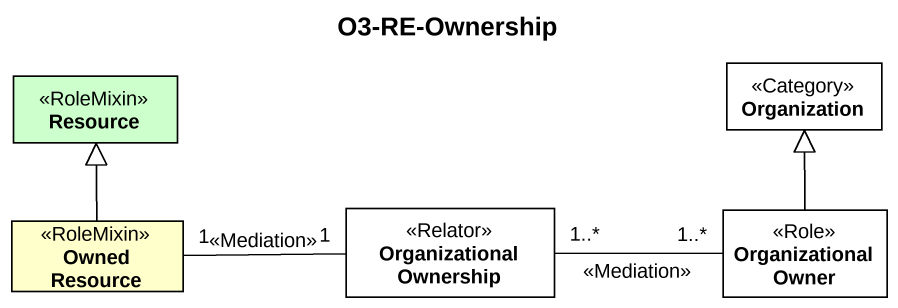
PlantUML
@startuml
title O3-RE-Ownership
hide circle
hide empty members
class Organization <<Category>> #FFFFFF
class Resource <<RoleMixin>> #CCFFCC
class "Owned Resource" as Owned_Resource <<RoleMixin>>
class "Organizational Ownership" as Organizational_Ownership <<Relator>> #FFFFFF
class "Organizational Owner" as Organizational_Owner <<Role>> #FFFFFF
Owned_Resource -up-|> Resource
Organizational_Ownership "1" -left- "1" Owned_Resource : <<Mediation>>
Organizational_Owner -up-|> Organization
Organizational_Owner "1..*" -left- "1..*" Organizational_Ownership : <<Mediation>>
@enduml
